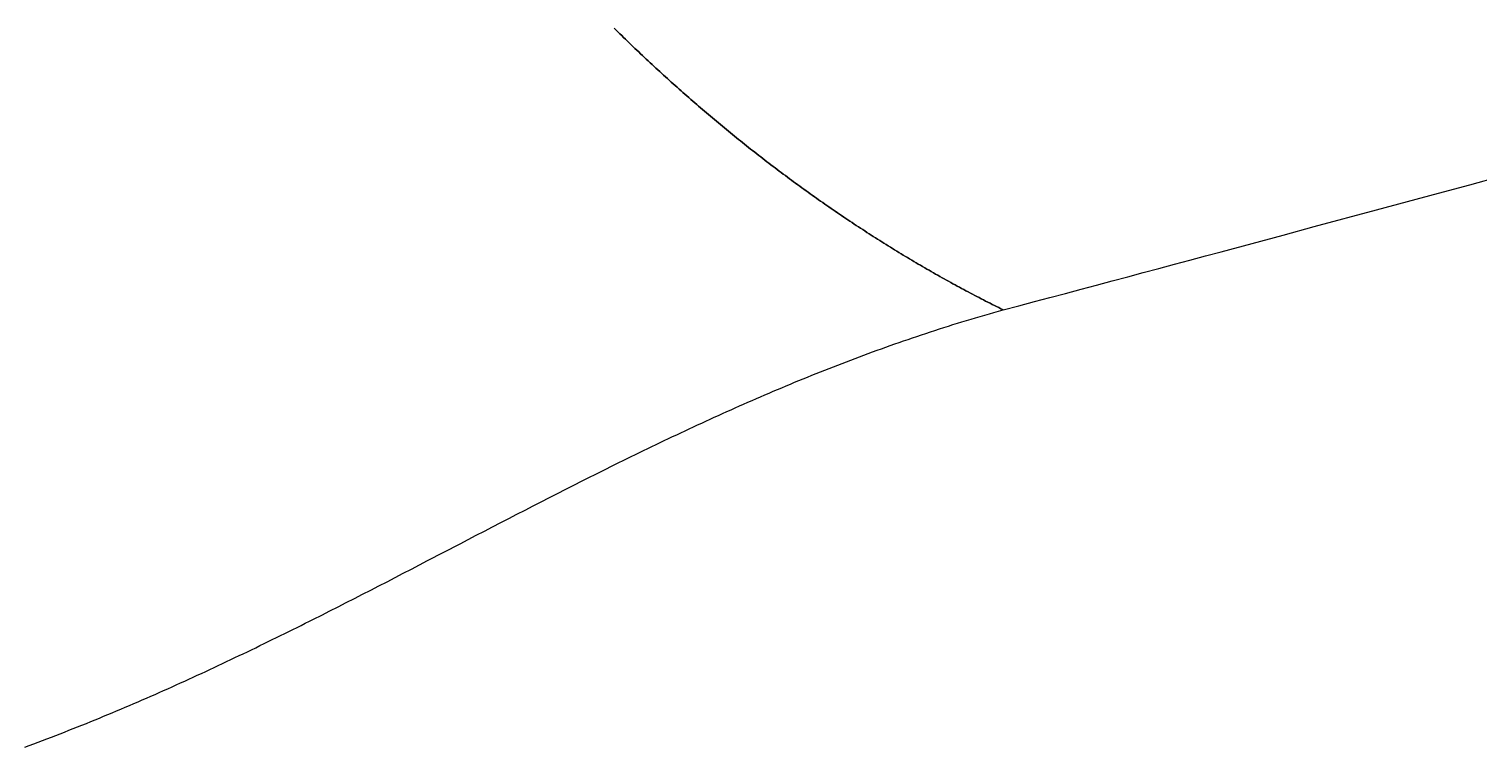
# Model space of a CAD drawing. Header units: millimetres. Extents: x 539514 to 908003, y -69769 to 203909.
# Drawn here: x 676249 to 703066, y -63027 to -49740 of the extents above; entities that cross this region are included whole.
import ezdxf

# ---------------------------------------------------------------- set-up
doc = ezdxf.new("R2010")
doc.units = ezdxf.units.MM
doc.layers.add('CLOSED_AREAS', color=7, linetype='Continuous')

msp = doc.modelspace()

# ---------------------------------------------------------------- linework, layer by layer
at = {"layer": 'CLOSED_AREAS'}
for points in [[(676173.078, -63027.498), (676255.158, -62997.326), (676337.104, -62966.977), (676418.918, -62936.453), (676500.601, -62905.755), (676582.153, -62874.885), (676663.577, -62843.846), (676744.874, -62812.638), (676826.045, -62781.264), (676907.091, -62749.726), (676988.013, -62718.024), (677068.814, -62686.162), (677149.493, -62654.14), (677230.053, -62621.961), (677310.495, -62589.626), (677390.82, -62557.137), (677471.029, -62524.495), (677551.123, -62491.704), (677631.105, -62458.764), (677710.974, -62425.677), (677790.733, -62392.445), (677870.383, -62359.069), (677949.925, -62325.553), (678029.36, -62291.896), (678108.69, -62258.102), (678187.916, -62224.171), (678267.038, -62190.106), (678346.06, -62155.908), (678424.981, -62121.58), (678503.803, -62087.123), (678582.527, -62052.538), (678661.155, -62017.828), (678739.688, -61982.994), (678818.127, -61948.038), (678896.474, -61912.962), (678974.73, -61877.768), (679052.895, -61842.457), (679130.972, -61807.031), (679208.961, -61771.492), (679286.865, -61735.842), (679364.683, -61700.082), (679442.418, -61664.215), (679520.071, -61628.242), (679597.643, -61592.165), (679675.136, -61555.985), (679752.55, -61519.705), (679829.887, -61483.326), (679907.148, -61446.85), (679984.334, -61410.278), (680061.448, -61373.613), (680138.49, -61336.857), (680215.461, -61300.011), (680292.362, -61263.076), (680369.196, -61226.055), (680445.963, -61188.95), (680522.664, -61151.761), (680599.302, -61114.492), (680675.876, -61077.144), (680752.389, -61039.718), (680828.841, -61002.216), (680905.235, -60964.64), (680981.57, -60926.993), (681057.85, -60889.274), (681134.074, -60851.488), (681210.244, -60813.634), (681286.362, -60775.716), (681362.428, -60737.734), (681438.445, -60699.691), (681514.413, -60661.588), (681666.207, -60585.211), (681817.822, -60508.616), (681969.268, -60431.818), (682120.555, -60354.831), (682271.694, -60277.67), (682422.695, -60200.348), (682573.567, -60122.879), (682724.323, -60045.279), (682874.97, -59967.561), (683025.522, -59889.74), (683175.986, -59811.829), (683326.374, -59733.843), (683626.963, -59577.703), (683927.369, -59421.434), (684227.677, -59265.148), (684527.968, -59108.962), (684678.133, -59030.94), (684828.325, -58952.987), (684978.554, -58875.114), (685128.83, -58797.337), (685279.164, -58719.671), (685429.566, -58642.128), (685580.046, -58564.724), (685730.615, -58487.472), (685881.283, -58410.387), (686032.06, -58333.483), (686182.956, -58256.775), (686333.982, -58180.276), (686485.148, -58104), (686636.465, -58027.963), (686712.183, -57990.038), (686787.943, -57952.178), (686863.745, -57914.385), (686939.591, -57876.659), (687015.483, -57839.004), (687091.421, -57801.421), (687167.407, -57763.912), (687243.443, -57726.478), (687319.529, -57689.122), (687395.666, -57651.844), (687471.857, -57614.648), (687548.102, -57577.534), (687624.403, -57540.504), (687700.76, -57503.561), (687777.176, -57466.705), (687853.652, -57429.94), (687930.188, -57393.266), (688006.786, -57356.685), (688083.448, -57320.199), (688160.174, -57283.81), (688236.966, -57247.519), (688313.826, -57211.329), (688390.754, -57175.242), (688467.752, -57139.258), (688544.82, -57103.38), (688621.962, -57067.609), (688699.177, -57031.948), (688776.467, -56996.398), (688853.833, -56960.96), (688931.277, -56925.638), (689008.8, -56890.431), (689086.402, -56855.343), (689164.086, -56820.375), (689241.853, -56785.529), (689319.704, -56750.806), (689397.64, -56716.208), (689475.663, -56681.738), (689553.773, -56647.396), (689631.973, -56613.185), (689710.263, -56579.107), (689788.645, -56545.162), (689867.12, -56511.354), (689945.689, -56477.683), (690024.354, -56444.152), (690103.115, -56410.762), (690181.975, -56377.516), (690260.934, -56344.414), (690339.994, -56311.459), (690419.156, -56278.652), (690498.422, -56245.995), (690577.791, -56213.491), (690657.267, -56181.14), (690736.85, -56148.945), (690816.542, -56116.907), (690896.343, -56085.028), (690976.255, -56053.31), (691056.279, -56021.755), (691136.418, -55990.364), (691216.671, -55959.14), (691297.04, -55928.083), (691377.527, -55897.196), (691458.132, -55866.481), (691538.858, -55835.939), (691619.705, -55805.572), (691700.674, -55775.382), (691781.768, -55745.371), (691862.986, -55715.54), (691944.332, -55685.891), (692025.805, -55656.426), (692107.407, -55627.148), (692189.139, -55598.056), (692271.003, -55569.154), (692353, -55540.443), (692435.132, -55511.926), (692517.399, -55483.602), (692599.802, -55455.475), (692682.344, -55427.547), (692765.025, -55399.818), (692847.847, -55372.291), (692930.811, -55344.968), (693013.918, -55317.85), (693097.169, -55290.939), (693180.566, -55264.238), (693264.111, -55237.746), (693347.804, -55211.468), (693431.646, -55185.403), (693515.64, -55159.555), (693599.786, -55133.924), (693684.085, -55108.513), (693768.539, -55083.323), (693853.15, -55058.357), (693937.918, -55033.615), (694022.844, -55009.1), (694107.931, -54984.813), (694193.178, -54960.757), (694278.589, -54936.933), (694237.947, -54916.887), (694197.321, -54896.751), (694156.712, -54876.524), (694116.12, -54856.206), (694075.544, -54835.798), (694034.985, -54815.299), (693994.444, -54794.71), (693953.92, -54774.032), (693913.414, -54753.263), (693872.925, -54732.405), (693832.454, -54711.458), (693792.002, -54690.422), (693751.567, -54669.296), (693711.151, -54648.081), (693670.754, -54626.778), (693630.375, -54605.387), (693590.015, -54583.906), (693549.675, -54562.338), (693509.354, -54540.682), (693469.052, -54518.938), (693428.77, -54497.106), (693388.507, -54475.187), (693348.265, -54453.181), (693308.043, -54431.087), (693267.841, -54408.907), (693227.66, -54386.639), (693187.499, -54364.285), (693147.36, -54341.845), (693107.241, -54319.319), (693067.144, -54296.706), (693027.067, -54274.007), (692987.013, -54251.223), (692946.98, -54228.354), (692906.969, -54205.399), (692866.981, -54182.358), (692827.014, -54159.233), (692787.07, -54136.023), (692747.148, -54112.728), (692707.25, -54089.349), (692667.374, -54065.885), (692627.521, -54042.338), (692587.692, -54018.706), (692547.886, -53994.991), (692508.104, -53971.192), (692468.346, -53947.309), (692428.611, -53923.344), (692388.901, -53899.295), (692349.215, -53875.163), (692309.554, -53850.949), (692269.917, -53826.652), (692230.305, -53802.273), (692190.719, -53777.811), (692151.157, -53753.268), (692111.621, -53728.643), (692072.11, -53703.936), (692032.626, -53679.147), (691993.167, -53654.277), (691953.734, -53629.326), (691914.327, -53604.295), (691874.947, -53579.182), (691835.594, -53553.989), (691796.267, -53528.715), (691756.967, -53503.361), (691717.694, -53477.927), (691678.449, -53452.413), (691639.231, -53426.819), (691600.041, -53401.146), (691560.878, -53375.393), (691521.744, -53349.561), (691482.638, -53323.651), (691443.56, -53297.661), (691404.511, -53271.592), (691365.49, -53245.446), (691326.498, -53219.22), (691287.535, -53192.917), (691248.602, -53166.536), (691209.698, -53140.076), (691170.823, -53113.54), (691131.978, -53086.925), (691093.163, -53060.234), (691054.378, -53033.465), (691015.624, -53006.62), (690976.9, -52979.698), (690938.206, -52952.699), (690899.543, -52925.624), (690860.911, -52898.472), (690822.311, -52871.245), (690783.741, -52843.941), (690745.203, -52816.562), (690706.697, -52789.108), (690668.223, -52761.578), (690629.78, -52733.973), (690591.37, -52706.293), (690552.992, -52678.538), (690514.647, -52650.709), (690476.334, -52622.805), (690438.054, -52594.827), (690399.808, -52566.775), (690361.594, -52538.648), (690323.414, -52510.448), (690285.267, -52482.175), (690247.154, -52453.828), (690209.075, -52425.408), (690171.031, -52396.914), (690133.02, -52368.348), (690095.044, -52339.71), (690057.102, -52310.998), (690019.196, -52282.215), (689981.324, -52253.359), (689943.487, -52224.431), (689905.686, -52195.431), (689867.92, -52166.36), (689830.19, -52137.217), (689792.495, -52108.003), (689754.837, -52078.718), (689717.215, -52049.362), (689679.629, -52019.935), (689642.08, -51990.437), (689604.567, -51960.87), (689567.091, -51931.231), (689529.652, -51901.523), (689492.251, -51871.745), (689454.887, -51841.897), (689417.56, -51811.98), (689380.271, -51781.993), (689343.021, -51751.938), (689305.808, -51721.813), (689268.633, -51691.619), (689231.497, -51661.357), (689194.4, -51631.026), (689157.341, -51600.627), (689120.321, -51570.16), (689083.341, -51539.624), (689046.399, -51509.021), (689009.498, -51478.351), (688972.635, -51447.613), (688935.813, -51416.808), (688899.031, -51385.935), (688862.289, -51354.996), (688825.587, -51323.99), (688788.926, -51292.918), (688752.305, -51261.779), (688715.725, -51230.574), (688679.187, -51199.303), (688642.689, -51167.966), (688606.233, -51136.563), (688569.819, -51105.095), (688533.446, -51073.562), (688497.115, -51041.963), (688460.827, -51010.3), (688424.58, -50978.572), (688388.376, -50946.779), (688352.215, -50914.921), (688316.096, -50883), (688280.02, -50851.014), (688243.988, -50818.965), (688207.999, -50786.851), (688172.053, -50754.674), (688136.151, -50722.434), (688100.293, -50690.131), (688064.479, -50657.764), (688028.709, -50625.335), (687992.983, -50592.843), (687957.302, -50560.289), (687921.665, -50527.672), (687886.074, -50494.993), (687850.527, -50462.252), (687815.026, -50429.449), (687779.57, -50396.585), (687744.16, -50363.659), (687708.795, -50330.672), (687673.476, -50297.624), (687638.204, -50264.515), (687602.977, -50231.345), (687567.798, -50198.115), (687532.664, -50164.824), (687497.578, -50131.473), (687462.538, -50098.062), (687427.546, -50064.591), (687392.601, -50031.06), (687357.703, -49997.47), (687322.853, -49963.821), (687288.051, -49930.112), (687253.297, -49896.345), (687218.591, -49862.518), (687183.934, -49828.633), (687149.325, -49794.69), (687114.765, -49760.688), (687080.253, -49726.628)], [(687080.253, -49726.628), (687114.765, -49760.688), (687149.325, -49794.69), (687183.934, -49828.633), (687218.591, -49862.518), (687253.297, -49896.345), (687288.051, -49930.112), (687322.853, -49963.821), (687357.703, -49997.47), (687392.601, -50031.06), (687427.546, -50064.591), (687462.538, -50098.062), (687497.578, -50131.473), (687532.664, -50164.824), (687567.798, -50198.115), (687602.977, -50231.345), (687638.204, -50264.515), (687673.476, -50297.624), (687708.795, -50330.672), (687744.16, -50363.659), (687779.57, -50396.585), (687815.026, -50429.449), (687850.527, -50462.252), (687886.074, -50494.993), (687921.665, -50527.672), (687957.302, -50560.289), (687992.983, -50592.843), (688028.709, -50625.335), (688064.479, -50657.764), (688100.293, -50690.131), (688136.151, -50722.434), (688172.053, -50754.674), (688207.999, -50786.851), (688243.988, -50818.965), (688280.02, -50851.014), (688316.096, -50883), (688352.215, -50914.921), (688388.376, -50946.779), (688424.58, -50978.572), (688460.827, -51010.3), (688497.115, -51041.963), (688533.446, -51073.562), (688569.819, -51105.095), (688606.233, -51136.563), (688642.689, -51167.966), (688679.187, -51199.303), (688715.725, -51230.574), (688752.305, -51261.779), (688788.926, -51292.918), (688825.587, -51323.99), (688862.289, -51354.996), (688899.031, -51385.935), (688935.813, -51416.808), (688972.635, -51447.613), (689009.498, -51478.351), (689046.399, -51509.021), (689083.341, -51539.624), (689120.321, -51570.16), (689157.341, -51600.627), (689194.4, -51631.026), (689231.497, -51661.357), (689268.633, -51691.619), (689305.808, -51721.813), (689343.021, -51751.938), (689380.271, -51781.993), (689417.56, -51811.98), (689454.887, -51841.897), (689492.251, -51871.745), (689529.652, -51901.523), (689567.091, -51931.231), (689604.567, -51960.87), (689642.08, -51990.437), (689679.629, -52019.935), (689717.215, -52049.362), (689754.837, -52078.718), (689792.495, -52108.003), (689830.19, -52137.217), (689867.92, -52166.36), (689905.686, -52195.431), (689943.487, -52224.431), (689981.324, -52253.359), (690019.196, -52282.215), (690057.102, -52310.998), (690095.044, -52339.71), (690133.02, -52368.348), (690171.031, -52396.914), (690209.075, -52425.408), (690247.154, -52453.828), (690285.267, -52482.175), (690323.414, -52510.448), (690361.594, -52538.648), (690399.808, -52566.775), (690438.054, -52594.827), (690476.334, -52622.805), (690514.647, -52650.709), (690552.992, -52678.538), (690591.37, -52706.293), (690629.78, -52733.973), (690668.223, -52761.578), (690706.697, -52789.108), (690745.203, -52816.562), (690783.741, -52843.941), (690822.311, -52871.245), (690860.911, -52898.472), (690899.543, -52925.624), (690938.206, -52952.699), (690976.9, -52979.698), (691015.624, -53006.62), (691054.378, -53033.465), (691093.163, -53060.234), (691131.978, -53086.925), (691170.823, -53113.54), (691209.698, -53140.076), (691248.602, -53166.536), (691287.535, -53192.917), (691326.498, -53219.22), (691365.49, -53245.446), (691404.511, -53271.592), (691443.56, -53297.661), (691482.638, -53323.651), (691521.744, -53349.561), (691560.878, -53375.393), (691600.041, -53401.146), (691639.231, -53426.819), (691678.449, -53452.413), (691717.694, -53477.927), (691756.967, -53503.361), (691796.267, -53528.715), (691835.594, -53553.989), (691874.947, -53579.182), (691914.327, -53604.295), (691953.734, -53629.326), (691993.167, -53654.277), (692032.626, -53679.147), (692072.11, -53703.936), (692111.621, -53728.643), (692151.157, -53753.268), (692190.719, -53777.811), (692230.305, -53802.273), (692269.917, -53826.652), (692309.554, -53850.949), (692349.215, -53875.163), (692388.901, -53899.295), (692428.611, -53923.344), (692468.346, -53947.309), (692508.104, -53971.192), (692547.886, -53994.991), (692587.692, -54018.706), (692627.521, -54042.338), (692667.374, -54065.885), (692707.25, -54089.349), (692747.148, -54112.728), (692787.07, -54136.023), (692827.014, -54159.233), (692866.981, -54182.358), (692906.969, -54205.399), (692946.98, -54228.354), (692987.013, -54251.223), (693027.067, -54274.007), (693067.144, -54296.706), (693107.241, -54319.319), (693147.36, -54341.845), (693187.499, -54364.285), (693227.66, -54386.639), (693267.841, -54408.907), (693308.043, -54431.087), (693348.265, -54453.181), (693388.507, -54475.187), (693428.77, -54497.106), (693469.052, -54518.938), (693509.354, -54540.682), (693549.675, -54562.338), (693590.015, -54583.906), (693630.375, -54605.387), (693670.754, -54626.778), (693711.151, -54648.081), (693751.567, -54669.296), (693792.002, -54690.422), (693832.454, -54711.458), (693872.925, -54732.405), (693913.414, -54753.263), (693953.92, -54774.032), (693994.444, -54794.71), (694034.985, -54815.299), (694075.544, -54835.798), (694116.12, -54856.206), (694156.712, -54876.524), (694197.321, -54896.751), (694237.947, -54916.887), (694278.589, -54936.933), (694566.909, -54860.977), (694855.169, -54784.877), (695143.372, -54708.637), (695431.52, -54632.265), (695719.615, -54555.766), (696007.661, -54479.147), (696295.659, -54402.415), (696583.613, -54325.575), (696871.525, -54248.635), (697159.398, -54171.599), (697447.235, -54094.475), (697735.037, -54017.27), (698022.808, -53939.988), (698310.551, -53862.637), (698885.959, -53707.752), (699461.285, -53552.666), (700036.547, -53397.428), (701186.969, -53086.701), (702337.391, -52775.977), (702912.655, -52620.742), (703487.982, -52465.66)]]:
    msp.add_lwpolyline(points, dxfattribs=at)

doc.saveas('drawing.dxf')
